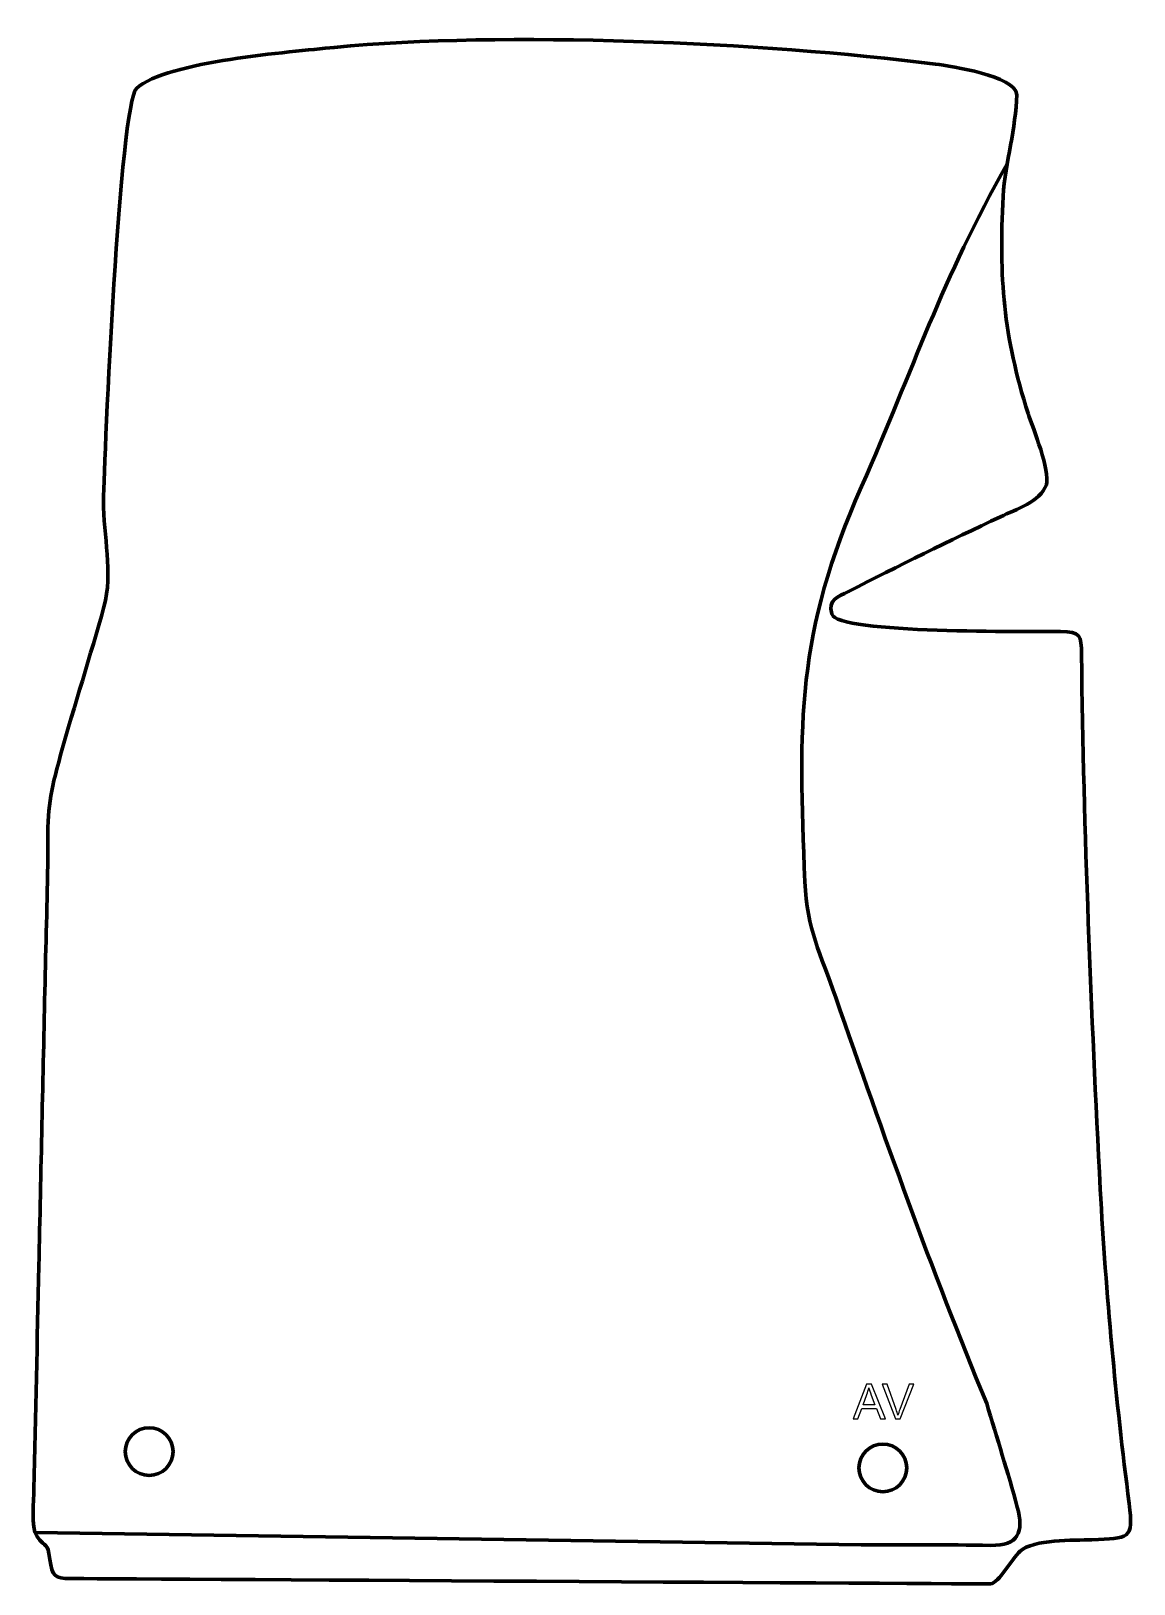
# Model space of a CAD drawing. Header units: millimetres. Extents: x -513 to 64, y -55 to 758.
import ezdxf

# ---------------------------------------------------------------- set-up
doc = ezdxf.new("R2010")
doc.units = ezdxf.units.MM
doc.header["$MEASUREMENT"] = 0
doc.layers.add('layer 2', color=7, linetype='Continuous')
doc.layers.add('layer 3', color=7, linetype='Continuous')

msp = doc.modelspace()

# ---------------------------------------------------------------- linework, layer by layer
at = {"layer": 'layer 2', "color": 142, "lineweight": 200}
for centre in [(-451.1812, 14.4438), (-67.0727, 5.8745)]:
    msp.add_ellipse(centre, major_axis=(0, 12.5), ratio=1, dxfattribs=at)
at = {"layer": 'layer 2', "color": 140, "lineweight": 158}
msp.add_open_spline([(-1.951, 688.7959), (-36.6496, 627.2136), (-50.6191, 582.4221), (-78.2339, 519.7407), (-78.2339, 519.7407), (-112.3095, 442.9704), (-111.4152, 395.3964), (-107.8767, 312.7792), (-107.8767, 312.7792), (-106.8004, 287.649), (-99.7211, 275.2042), (-91.7202, 252.1747), (-91.7202, 252.1747), (-66.6067, 179.885), (-42.0021, 110.3839), (-12.7029, 39.6609), (-12.7029, 39.6609), (-7.3973, 21.694), (-1.5338, 3.4316), (3.3222, -14.6119), (3.3222, -14.6119), (6.8342, -27.6613), (3.9746, -34.9728), (-10.6278, -34.6843), (-10.6278, -34.6843), (-33.3232, -34.236), (-55.7735, -34.4174), (-78.4595, -34.4226), (-78.4595, -34.4226), (-78.4595, -34.4226), (-510.9218, -27.9559), (-510.9218, -27.9559)], degree=3, knots=[0, 0, 0, 0, 0.11111111, 0.11111111, 0.11111111, 0.11111111, 0.22222222, 0.22222222, 0.22222222, 0.22222222, 0.33333333, 0.33333333, 0.33333333, 0.33333333, 0.44444444, 0.44444444, 0.44444444, 0.44444444, 0.55555556, 0.55555556, 0.55555556, 0.55555556, 0.66666667, 0.66666667, 0.66666667, 0.66666667, 0.77777778, 0.77777778, 0.77777778, 0.77777778, 1, 1, 1, 1], dxfattribs=at)
at = {"layer": 'layer 2', "color": 142}
for points, knots in [([(-82.6543, 31.5313), (-82.6543, 31.5313), (-75.6778, 49.7177), (-75.6778, 49.7177), (-75.6778, 49.7177), (-75.6778, 49.7177), (-73.0319, 49.7177), (-73.0319, 49.7177), (-73.0319, 49.7177), (-73.0319, 49.7177), (-65.6278, 31.5313), (-65.6278, 31.5313), (-65.6278, 31.5313), (-65.6278, 31.5313), (-68.3668, 31.5313), (-68.3668, 31.5313), (-68.3668, 31.5313), (-68.3668, 31.5313), (-70.4708, 37.0431), (-70.4708, 37.0431), (-70.4708, 37.0431), (-70.4708, 37.0431), (-78.1289, 37.0431), (-78.1289, 37.0431), (-78.1289, 37.0431), (-78.1289, 37.0431), (-80.1016, 31.5313), (-80.1016, 31.5313), (-80.1016, 31.5313), (-80.1016, 31.5313), (-82.6543, 31.5313), (-82.6543, 31.5313)], [0, 0, 0, 0, 0.11111111, 0.11111111, 0.11111111, 0.11111111, 0.22222222, 0.22222222, 0.22222222, 0.22222222, 0.33333333, 0.33333333, 0.33333333, 0.33333333, 0.44444444, 0.44444444, 0.44444444, 0.44444444, 0.55555556, 0.55555556, 0.55555556, 0.55555556, 0.66666667, 0.66666667, 0.66666667, 0.66666667, 0.77777778, 0.77777778, 0.77777778, 0.77777778, 1, 1, 1, 1]), ([(-60.4208, 31.5313), (-60.4208, 31.5313), (-67.4481, 49.7177), (-67.4481, 49.7177), (-67.4481, 49.7177), (-67.4481, 49.7177), (-64.8404, 49.7177), (-64.8404, 49.7177), (-64.8404, 49.7177), (-64.8404, 49.7177), (-60.116, 36.5012), (-60.116, 36.5012), (-60.116, 36.5012), (-59.7392, 35.4429), (-59.4175, 34.4523), (-59.1635, 33.5252), (-59.1635, 33.5252), (-58.8841, 34.52), (-58.5581, 35.5106), (-58.1856, 36.5012), (-58.1856, 36.5012), (-58.1856, 36.5012), (-53.2834, 49.7177), (-53.2834, 49.7177), (-53.2834, 49.7177), (-53.2834, 49.7177), (-50.8281, 49.7177), (-50.8281, 49.7177), (-50.8281, 49.7177), (-50.8281, 49.7177), (-57.9189, 31.5313), (-57.9189, 31.5313), (-57.9189, 31.5313), (-57.9189, 31.5313), (-60.4208, 31.5313), (-60.4208, 31.5313)], [0, 0, 0, 0, 0.1, 0.1, 0.1, 0.1, 0.2, 0.2, 0.2, 0.2, 0.3, 0.3, 0.3, 0.3, 0.4, 0.4, 0.4, 0.4, 0.5, 0.5, 0.5, 0.5, 0.6, 0.6, 0.6, 0.6, 0.7, 0.7, 0.7, 0.7, 0.8, 0.8, 0.8, 0.8, 1, 1, 1, 1]), ([(-77.4219, 38.9989), (-77.4219, 38.9989), (-71.2243, 38.9989), (-71.2243, 38.9989), (-71.2243, 38.9989), (-71.2243, 38.9989), (-73.1208, 44.0408), (-73.1208, 44.0408), (-73.1208, 44.0408), (-73.6923, 45.5733), (-74.1241, 46.839), (-74.4247, 47.8381), (-74.4247, 47.8381), (-74.6745, 46.6528), (-75.0089, 45.4886), (-75.428, 44.3371), (-75.428, 44.3371), (-75.428, 44.3371), (-77.4219, 38.9989), (-77.4219, 38.9989)], [0, 0, 0, 0, 0.16666667, 0.16666667, 0.16666667, 0.16666667, 0.33333333, 0.33333333, 0.33333333, 0.33333333, 0.5, 0.5, 0.5, 0.5, 0.66666667, 0.66666667, 0.66666667, 0.66666667, 1, 1, 1, 1])]:
    msp.add_open_spline(points, degree=3, knots=knots, dxfattribs=at)
at = {"layer": 'layer 3', "color": 242, "lineweight": 158}
msp.add_open_spline([(-10.7853, -54.8692), (-6.2495, -54.4821), (0.3136, -41.8559), (4.7952, -37.7438), (4.7952, -37.7438), (11.79, -31.3257), (32.8838, -32.1377), (42.3786, -31.7197), (42.3786, -31.7197), (61.5947, -30.6059), (64.3808, -32.1101), (61.8875, -12.7971), (61.8875, -12.7971), (54.8243, 41.9133), (49.7807, 96.7971), (46.7207, 151.8766), (46.7207, 151.8766), (41.9736, 244.7251), (38.0725, 338.6368), (36.9298, 431.5814), (36.9298, 431.5814), (36.85, 441.9041), (36.4746, 443.7329), (25.9737, 443.8473), (25.9737, 443.8473), (10.475, 444.0163), (-91.0597, 442.4602), (-93.8563, 453.0248), (-93.8563, 453.0248), (-95.8888, 460.7028), (-90.5215, 461.9954), (-85.1336, 464.7607), (-85.1336, 464.7607), (-59.0858, 478.1299), (-31.9806, 491.3732), (-5.5213, 503.931), (-5.5213, 503.931), (2.6197, 507.7901), (15.1766, 511.5882), (18.5275, 520.6493), (18.5275, 520.6493), (20.6978, 528.2853), (11.6779, 549.7135), (8.9381, 557.9461), (8.9381, 557.9461), (-3.8911, 598.6578), (-6.3896, 629.2013), (-4.1175, 671.6324), (-4.1175, 671.6324), (-2.9043, 689.9224), (2.6826, 707.3227), (3.0248, 724.9181), (3.0248, 724.9181), (2.0008, 734.9183), (-31.0711, 739.7244), (-39.4461, 740.933), (-39.4461, 740.933), (-131.0755, 752.4762), (-264.7659, 758.2338), (-354.312, 749.7054), (-354.312, 749.7054), (-377.3176, 747.1637), (-441.8633, 742.6235), (-457.7864, 728.1666), (-457.7864, 728.1666), (-466.5369, 720.2217), (-474.8197, 535.1328), (-475.0525, 512.2046), (-475.0525, 512.2046), (-475.2386, 493.8851), (-469.9394, 474.4881), (-474.8368, 456.7612), (-474.8368, 456.7612), (-481.9672, 430.9515), (-490.3443, 405.2593), (-497.5269, 379.2431), (-497.5269, 379.2431), (-503.3056, 358.211), (-504.2813, 352.3598), (-504.2763, 330.4377), (-504.2763, 330.4377), (-504.2708, 306.9772), (-505.1863, 283.5092), (-505.6979, 260.0548), (-505.6979, 260.0548), (-506.7765, 210.589), (-507.8552, 161.1231), (-508.9338, 111.6573), (-508.9338, 111.6573), (-509.784, 72.6842), (-510.6337, 33.7111), (-511.4834, -5.262), (-511.4834, -5.262), (-511.6051, -10.8455), (-513.0079, -25.6955), (-510.0442, -29.8433), (-510.0442, -29.8433), (-504.9338, -36.9955), (-504.5361, -32.3127), (-503.165, -42.0269), (-503.165, -42.0269), (-501.9508, -50.6289), (-500.7442, -52.105), (-492.2687, -52.0783), (-492.2687, -52.0783), (-483.7932, -52.0516), (-10.7853, -54.8692), (-10.7853, -54.8692)], degree=3, knots=[0, 0, 0, 0, 0.03571429, 0.03571429, 0.03571429, 0.03571429, 0.07142857, 0.07142857, 0.07142857, 0.07142857, 0.10714286, 0.10714286, 0.10714286, 0.10714286, 0.14285714, 0.14285714, 0.14285714, 0.14285714, 0.17857143, 0.17857143, 0.17857143, 0.17857143, 0.21428571, 0.21428571, 0.21428571, 0.21428571, 0.25, 0.25, 0.25, 0.25, 0.28571429, 0.28571429, 0.28571429, 0.28571429, 0.32142857, 0.32142857, 0.32142857, 0.32142857, 0.35714286, 0.35714286, 0.35714286, 0.35714286, 0.39285714, 0.39285714, 0.39285714, 0.39285714, 0.42857143, 0.42857143, 0.42857143, 0.42857143, 0.46428571, 0.46428571, 0.46428571, 0.46428571, 0.5, 0.5, 0.5, 0.5, 0.53571429, 0.53571429, 0.53571429, 0.53571429, 0.57142857, 0.57142857, 0.57142857, 0.57142857, 0.60714286, 0.60714286, 0.60714286, 0.60714286, 0.64285714, 0.64285714, 0.64285714, 0.64285714, 0.67857143, 0.67857143, 0.67857143, 0.67857143, 0.71428571, 0.71428571, 0.71428571, 0.71428571, 0.75, 0.75, 0.75, 0.75, 0.78571429, 0.78571429, 0.78571429, 0.78571429, 0.82142857, 0.82142857, 0.82142857, 0.82142857, 0.85714286, 0.85714286, 0.85714286, 0.85714286, 0.89285714, 0.89285714, 0.89285714, 0.89285714, 0.92857143, 0.92857143, 0.92857143, 0.92857143, 1, 1, 1, 1], dxfattribs=at)

doc.saveas('drawing.dxf')
